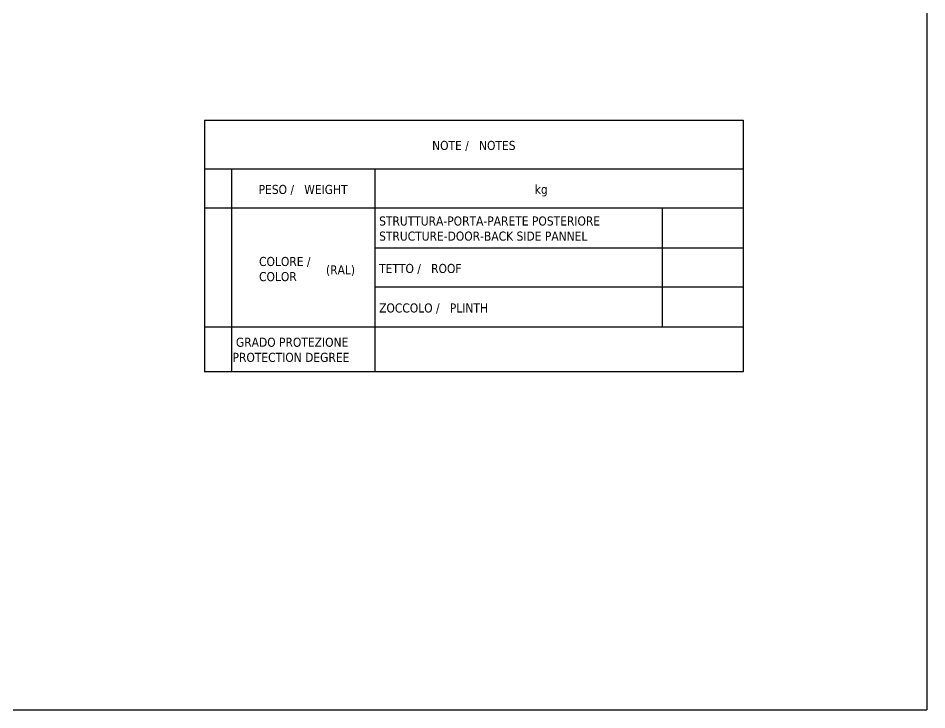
# Model space of a CAD drawing. Header units: millimetres. Extents: x 44347 to 51214, y 26794 to 32352.
# Drawn here: x 46881 to 49411, y 26794 to 28719 of the extents above; entities that cross this region are included whole.
import ezdxf
from ezdxf.enums import TextEntityAlignment as Align

# ---------------------------------------------------------------- set-up
doc = ezdxf.new("R2010")
doc.units = ezdxf.units.MM
doc.layers.add('! NO PLOT !', color=7, linetype='Continuous', true_color=0xff75dd, plot=False)
doc.styles.add('Tahoma', font='tahoma.ttf')

msp = doc.modelspace()

# ---------------------------------------------------------------- linework, layer by layer
at = {"layer": '! NO PLOT !', "ltscale": 0.25}
for p in [(49410.849, 31134.773), (44346.914, 26793.735)]:
    msp.add_line(p, (49410.849, 26793.735), dxfattribs=at)
at = {"color": 7}
for p, q in [((47399.832, 28435.026), (48899.832, 28435.026)), ((47399.832, 28435.026), (47399.832, 27735.026)), ((48899.832, 28435.026), (48899.832, 27735.026)), ((47399.832, 28300.026), (48899.832, 28300.026)), ((47399.832, 28300.026), (47474.832, 28300.026)), ((47474.832, 28300.026), (47474.832, 27735.026)), ((47474.832, 28300.026), (47774.832, 28300.026)), ((47874.309, 28300.026), (47874.309, 27742.243)), ((48674.832, 28190.026), (47399.832, 28190.026)), ((48674.832, 27860.026), (48674.832, 28190.026)), ((48899.832, 28190.026), (48674.832, 28190.026)), ((47874.309, 28080.026), (48899.832, 28080.026)), ((47874.309, 28080.026), (48374.832, 28080.026)), ((47874.309, 28080.026), (48674.832, 28080.026)), ((48899.832, 27970.026), (47874.309, 27970.026)), ((47399.832, 27860.026), (48899.832, 27860.026)), ((47774.832, 27860.026), (48374.832, 27860.026)), ((47874.309, 27860.026), (47874.309, 27735.026)), ((48899.832, 27735.026), (47399.832, 27735.026))]:
    msp.add_line(p, q, dxfattribs=at)

# ---------------------------------------------------------------- texts
at = {"color": 7, "style": 'Tahoma'}
for s, p in [('NOTE /   NOTES', (48149.832, 28365.001)), ('PESO /   WEIGHT', (47674.57, 28242.501)), ('kg', (48337.332, 28242.76))]:
    msp.add_text(s, height=25.25, dxfattribs=at).set_placement(p, align=Align.MIDDLE_CENTER)
for s, p in [('(RAL)', (47738.227, 28018.609)), ('TETTO /   ROOF', (47886.164, 28022.501)), ('ZOCCOLO /   PLINTH', (47886.164, 27912.501))]:
    msp.add_text(s, height=25.25, dxfattribs=at).set_placement(p, align=Align.MIDDLE_LEFT)
at = {"color": 7, "char_height": 25.25, "attachment_point": 4, "style": 'Tahoma'}
for s, insert in [('STRUTTURA-PORTA-PARETE POSTERIORE\\PSTRUCTURE-DOOR-BACK SIDE PANNEL', (47886.164, 28133.348)), ('COLORE /\\PCOLOR', (47551.945, 28020.652)), (' GRADO PROTEZIONE\\PPROTECTION DEGREE', (47478.12, 27795.848))]:
    msp.add_mtext(s, dxfattribs=dict(at, insert=insert))

doc.saveas('drawing.dxf')
